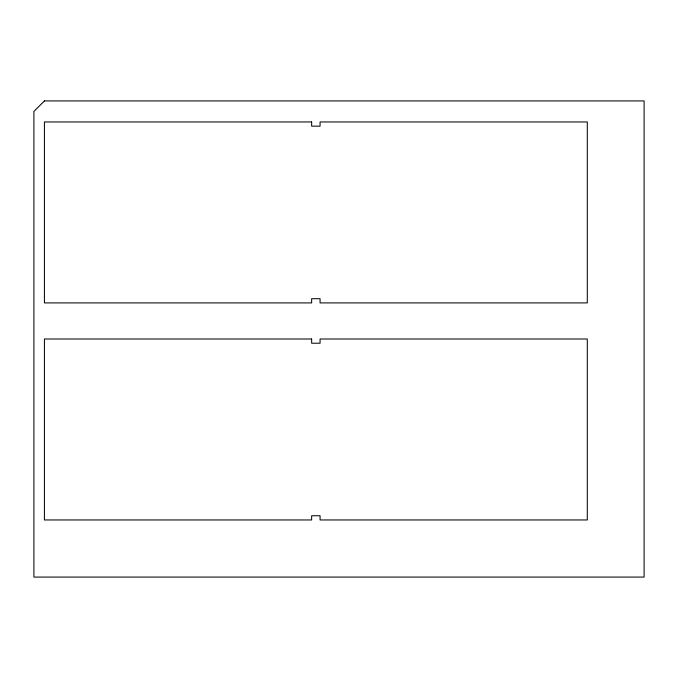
<?xml version="1.0" encoding="UTF-8"?>
<svg xmlns="http://www.w3.org/2000/svg" width="678" height="678" viewBox="0 0 678 678"><rect width="100%" height="100%" fill="white"/><g stroke="black" fill="none" stroke-linecap="round" stroke-linejoin="round"><path stroke-width="1.02" d="M44.417 100.92L33.9 111.438L33.9 577.08L644.1 577.08L644.1 100.92L44.417 100.92M311.643 121.955L44.417 121.955L44.417 302.913L311.643 302.913L311.643 298.71L320.067 298.71L320.067 302.913L587.292 302.913L587.292 121.955L320.067 121.955L320.067 126.167L311.643 126.167L311.643 121.955M311.643 339L44.417 339L44.417 519.958L311.643 519.958L311.643 515.746L320.067 515.746L320.067 519.958L587.292 519.958L587.292 339L320.067 339L320.067 343.212L311.643 343.212L311.643 339"/></g></svg>
